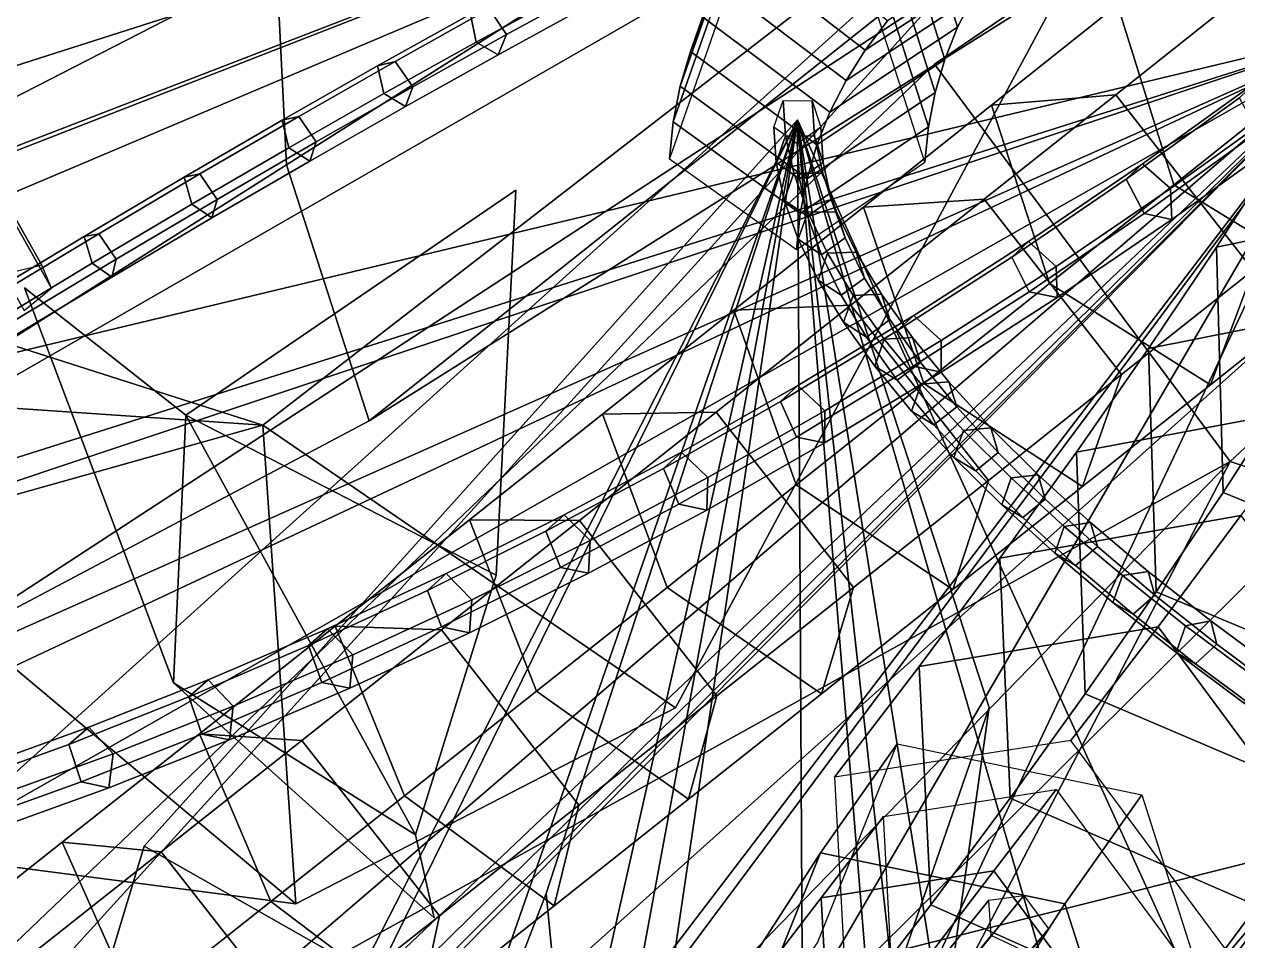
# Model space of a CAD drawing. Header units: metres. Extents: x -366 to 149, y -229 to 234.
# Drawn here: x -118.55 to -107.73, y -65.05 to -56.88 of the extents above; entities that cross this region are included whole.
import ezdxf

# ---------------------------------------------------------------- set-up
doc = ezdxf.new("R2010")
doc.units = ezdxf.units.M

msp = doc.modelspace()

# ---------------------------------------------------------------- linework, layer by layer
at = {"layer": 'coral-li_Intrnd', "color": 3}
for points in [[(-106.6595, -55.1726, 430.4192), (-107.8916, -56.1542, 431.4343), (-106.8277, -58.00121, 430.9396), (-105.5956, -57.01957, 429.9245)], [(-110.086, -56.634, 619.4421), (-110.2271, -56.911, 620.5747), (-110.6369, -55.5939, 620.8455), (-110.4931, -55.3122, 619.6934)], [(-112.032, -55.525, 620.688), (-112.1518, -55.8244, 621.8726), (-112.6087, -57.1259, 621.4973), (-112.4889, -56.8264, 620.3128)], [(-110.2271, -56.911, 620.5747), (-110.3411, -57.1977, 621.7079), (-110.7531, -55.8855, 621.9983), (-110.6369, -55.5939, 620.8455)], [(-112.1518, -55.8244, 621.8726), (-112.2432, -56.1339, 623.0571), (-112.7001, -57.4353, 622.6818), (-112.6087, -57.1259, 621.4973)], [(-107.6827, -55.822, 431.9854), (-108.8001, -56.7114, 432.8568), (-108.3, -58.3155, 431.8607), (-107.1827, -57.4261, 430.9894)], [(-110.3411, -57.1977, 621.7079), (-110.428, -57.494, 622.8412), (-110.8417, -56.1868, 623.1511), (-110.7531, -55.8855, 621.9983)], [(-111.9597, -55.9897, 616.7662), (-112.1643, -56.2581, 617.9466), (-111.05, -57.115, 617.9445), (-110.8513, -56.8536, 616.7958)], [(-112.2432, -56.1339, 623.0571), (-112.3061, -56.4531, 624.2408), (-112.763, -57.7546, 623.8656), (-112.7001, -57.4353, 622.6818)], [(-110.8513, -56.8536, 616.7958), (-111.05, -57.115, 617.9445), (-109.9177, -56.3668, 618.3107), (-109.7226, -56.1097, 617.1815)], [(-112.1643, -56.2581, 617.9466), (-112.3408, -56.5371, 619.129), (-111.2214, -57.3867, 619.0953), (-111.05, -57.115, 617.9445)], [(-110.428, -57.494, 622.8412), (-110.4875, -57.7996, 623.9738), (-110.9025, -56.4976, 624.3031), (-110.8417, -56.1868, 623.1511)], [(-111.05, -57.115, 617.9445), (-111.2214, -57.3867, 619.0953), (-110.086, -56.634, 619.4421), (-109.9177, -56.3668, 618.3107)], [(-112.3061, -56.4531, 624.2408), (-112.3405, -56.7819, 625.4231), (-112.7974, -58.08342, 625.0479), (-112.763, -57.7546, 623.8656)], [(-112.3408, -56.5371, 619.129), (-112.4889, -56.8264, 620.3128), (-111.3652, -57.6684, 620.2474), (-111.2214, -57.3867, 619.0953)], [(-110.4875, -57.7996, 623.9738), (-110.5198, -58.1144, 625.1049), (-110.9356, -56.8177, 625.4537), (-110.9025, -56.4976, 624.3031)], [(-107.6608, -56.5926, 434.439), (-108.817, -57.5122, 435.2918), (-109.9256, -57.6066, 433.6863), (-108.8001, -56.7114, 432.8568)], [(-106.4355, -58.1558, 434.4146), (-107.5917, -59.07541, 435.2675), (-108.817, -57.5122, 435.2918), (-107.6608, -56.5926, 434.439)], [(-111.2214, -57.3867, 619.0953), (-111.3652, -57.6684, 620.2474), (-110.2271, -56.911, 620.5747), (-110.086, -56.634, 619.4421)], [(-108.8001, -56.7114, 432.8568), (-109.9256, -57.6066, 433.6863), (-109.4066, -59.1956, 432.676), (-108.3, -58.3155, 431.8607)], [(-112.4889, -56.8264, 620.3128), (-112.6087, -57.1259, 621.4973), (-111.4814, -57.9599, 621.4001), (-111.3652, -57.6684, 620.2474)], [(-111.3652, -57.6684, 620.2474), (-111.4814, -57.9599, 621.4001), (-110.3411, -57.1977, 621.7079), (-110.2271, -56.911, 620.5747)], [(-112.6087, -57.1259, 621.4973), (-112.7001, -57.4353, 622.6818), (-111.57, -58.2612, 622.5529), (-111.4814, -57.9599, 621.4001)], [(-111.4814, -57.9599, 621.4001), (-111.57, -58.2612, 622.5529), (-110.428, -57.494, 622.8412), (-110.3411, -57.1977, 621.7079)], [(-112.7001, -57.4353, 622.6818), (-112.763, -57.7546, 623.8656), (-111.6308, -58.572, 623.705), (-111.57, -58.2612, 622.5529)], [(-107.1827, -57.4261, 430.9894), (-108.3, -58.3155, 431.8607), (-106.847, -59.203, 432.818), (-105.7297, -58.3136, 431.9466)], [(-111.57, -58.2612, 622.5529), (-111.6308, -58.572, 623.705), (-110.4875, -57.7996, 623.9738), (-110.428, -57.494, 622.8412)], [(-108.817, -57.5122, 435.2918), (-109.9897, -58.4441, 436.1082), (-111.067, -58.5136, 434.4803), (-109.9256, -57.6066, 433.6863)], [(-107.5917, -59.07541, 435.2675), (-108.7644, -60.00731, 436.0838), (-109.9897, -58.4441, 436.1082), (-108.817, -57.5122, 435.2918)], [(-105.1363, -57.5114, 591.0593), (-105.7183, -58.4153, 592.8893), (-107.9184, -58.8721, 591.9633), (-107.3514, -57.9921, 590.1826)], [(-109.9256, -57.6066, 433.6863), (-111.067, -58.5136, 434.4803), (-110.5288, -60.08749, 433.4562), (-109.4066, -59.1956, 432.676)], [(-112.763, -57.7546, 623.8656), (-112.7974, -58.08342, 625.0479), (-111.6639, -58.8922, 624.8555), (-111.6308, -58.572, 623.705)], [(-111.6308, -58.572, 623.705), (-111.6639, -58.8922, 624.8555), (-110.5198, -58.1144, 625.1049), (-110.4875, -57.7996, 623.9738)], [(-107.3514, -57.9921, 590.1826), (-107.9184, -58.8721, 591.9633), (-107.86, -61.05773, 590.902), (-107.3023, -60.1924, 589.1516)], [(-106.847, -59.203, 432.818), (-107.9725, -60.09821, 433.6475), (-107.5917, -59.07541, 435.2675), (-106.4355, -58.1558, 434.4146)], [(-108.3, -58.3155, 431.8607), (-109.4066, -59.1956, 432.676), (-107.9725, -60.09821, 433.6475), (-106.847, -59.203, 432.818)], [(-105.7183, -58.4153, 592.8893), (-106.34, -59.3422, 594.6947), (-108.524, -59.7745, 593.72), (-107.9184, -58.8721, 591.9633)], [(-109.9897, -58.4441, 436.1082), (-111.178, -59.3877, 436.8875), (-112.2237, -59.4321, 435.2383), (-111.067, -58.5136, 434.4803)], [(-111.067, -58.5136, 434.4803), (-112.2237, -59.4321, 435.2383), (-111.6661, -60.9905, 434.201), (-110.5288, -60.08749, 433.4562)], [(-108.7644, -60.00731, 436.0838), (-109.9527, -60.9509, 436.8631), (-111.178, -59.3877, 436.8875), (-109.9897, -58.4441, 436.1082)], [(-107.9184, -58.8721, 591.9633), (-108.524, -59.7745, 593.72), (-108.4557, -61.945, 592.6287), (-107.86, -61.05773, 590.902)], [(-107.9725, -60.09821, 433.6475), (-109.1139, -61.0053, 434.4415), (-108.7644, -60.00731, 436.0838), (-107.5917, -59.07541, 435.2675)], [(-109.4066, -59.1956, 432.676), (-110.5288, -60.08749, 433.4562), (-109.1139, -61.0053, 434.4415), (-107.9725, -60.09821, 433.6475)], [(-111.178, -59.3877, 436.8875), (-112.3813, -60.3425, 437.6294), (-113.3949, -60.3615, 435.9598), (-112.2237, -59.4321, 435.2383)], [(-109.9527, -60.9509, 436.8631), (-111.156, -61.9057, 437.605), (-112.3813, -60.3425, 437.6294), (-111.178, -59.3877, 436.8875)], [(-106.34, -59.3422, 594.6947), (-107.0011, -60.2915, 596.4742), (-109.1678, -60.6987, 595.4515), (-108.524, -59.7745, 593.72)], [(-112.2237, -59.4321, 435.2383), (-113.3949, -60.3615, 435.9598), (-112.8177, -61.9042, 434.91), (-111.6661, -60.9905, 434.201)], [(-108.524, -59.7745, 593.72), (-109.1678, -60.6987, 595.4515), (-109.089, -62.8537, 594.3307), (-108.4557, -61.945, 592.6287)], [(-109.1139, -61.0053, 434.4415), (-110.2706, -61.9237, 435.1995), (-109.9527, -60.9509, 436.8631), (-108.7644, -60.00731, 436.0838)], [(-110.5288, -60.08749, 433.4562), (-111.6661, -60.9905, 434.201), (-110.2706, -61.9237, 435.1995), (-109.1139, -61.0053, 434.4415)], [(-107.3023, -60.1924, 589.1516), (-107.86, -61.05773, 590.902), (-105.6233, -61.972, 591.1622), (-105.0564, -61.09208, 589.3815)], [(-112.3813, -60.3425, 437.6294), (-113.5988, -61.3079, 438.3333), (-114.5801, -61.3011, 436.6444), (-113.3949, -60.3615, 435.9598)], [(-113.3949, -60.3615, 435.9598), (-114.5801, -61.3011, 436.6444), (-113.9829, -62.828, 435.5828), (-112.8177, -61.9042, 434.91)], [(-111.156, -61.9057, 437.605), (-112.3736, -62.871, 438.309), (-113.5988, -61.3079, 438.3333), (-112.3813, -60.3425, 437.6294)], [(-107.0011, -60.2915, 596.4742), (-107.701, -61.2627, 598.2269), (-109.8495, -61.6441, 597.1569), (-109.1678, -60.6987, 595.4515)], [(-109.1678, -60.6987, 595.4515), (-109.8495, -61.6441, 597.1569), (-109.7595, -63.7833, 596.007), (-109.089, -62.8537, 594.3307)], [(-111.6661, -60.9905, 434.201), (-112.8177, -61.9042, 434.91), (-111.4419, -62.8531, 435.921), (-110.2706, -61.9237, 435.1995)], [(-110.2706, -61.9237, 435.1995), (-111.4419, -62.8531, 435.921), (-111.156, -61.9057, 437.605), (-109.9527, -60.9509, 436.8631)], [(-107.86, -61.05773, 590.902), (-108.4557, -61.945, 592.6287), (-106.2289, -62.8744, 592.9188), (-105.6233, -61.972, 591.1622)], [(-113.5988, -61.3079, 438.3333), (-114.8299, -62.2832, 438.999), (-115.7783, -62.2505, 437.2917), (-114.5801, -61.3011, 436.6444)], [(-114.5801, -61.3011, 436.6444), (-115.7783, -62.2505, 437.2917), (-115.161, -63.7614, 436.2188), (-113.9829, -62.828, 435.5828)], [(-112.3736, -62.871, 438.309), (-113.6046, -63.8464, 438.9746), (-114.8299, -62.2832, 438.999), (-113.5988, -61.3079, 438.3333)], [(-107.701, -61.2627, 598.2269), (-108.4394, -62.2551, 599.9516), (-110.5686, -62.6102, 598.835), (-109.8495, -61.6441, 597.1569)], [(-106.2612, -63.2075, 597.7242), (-106.9996, -64.1999, 599.449), (-108.4394, -62.2551, 599.9516), (-107.701, -61.2627, 598.2269)], [(-109.8495, -61.6441, 597.1569), (-110.5686, -62.6102, 598.835), (-110.4667, -64.7333, 597.6566), (-109.7595, -63.7833, 596.007)], [(-112.8177, -61.9042, 434.91), (-113.9829, -62.828, 435.5828), (-112.627, -63.7927, 436.6056), (-111.4419, -62.8531, 435.921)], [(-111.4419, -62.8531, 435.921), (-112.627, -63.7927, 436.6056), (-112.3736, -62.871, 438.309), (-111.156, -61.9057, 437.605)], [(-108.4557, -61.945, 592.6287), (-109.089, -62.8537, 594.3307), (-106.8728, -63.7986, 594.6503), (-106.2289, -62.8744, 592.9188)], [(-114.8299, -62.2832, 438.999), (-116.0738, -63.268, 439.6258), (-116.989, -63.209, 437.9012), (-115.7783, -62.2505, 437.2917)], [(-115.7783, -62.2505, 437.2917), (-116.989, -63.209, 437.9012), (-116.3513, -64.7038, 436.8177), (-115.161, -63.7614, 436.2188)], [(-113.6046, -63.8464, 438.9746), (-114.8485, -64.8311, 439.6014), (-116.0738, -63.268, 439.6258), (-114.8299, -62.2832, 438.999)], [(-108.4394, -62.2551, 599.9516), (-109.2159, -63.2683, 601.6473), (-111.3248, -63.5965, 600.4849), (-110.5686, -62.6102, 598.835)], [(-106.9996, -64.1999, 599.449), (-107.776, -65.213, 601.1447), (-109.2159, -63.2683, 601.6473), (-108.4394, -62.2551, 599.9516)], [(-110.5686, -62.6102, 598.835), (-111.3248, -63.5965, 600.4849), (-111.2104, -65.703, 599.2784), (-110.4667, -64.7333, 597.6566)], [(-113.9829, -62.828, 435.5828), (-115.161, -63.7614, 436.2188), (-113.8253, -64.7421, 437.2529), (-112.627, -63.7927, 436.6056)], [(-112.627, -63.7927, 436.6056), (-113.8253, -64.7421, 437.2529), (-113.6046, -63.8464, 438.9746), (-112.3736, -62.871, 438.309)], [(-109.089, -62.8537, 594.3307), (-109.7595, -63.7833, 596.007), (-107.5545, -64.744, 596.3557), (-106.8728, -63.7986, 594.6503)], [(-116.0738, -63.268, 439.6258), (-117.3296, -64.2616, 440.2136), (-118.2114, -64.1761, 438.4727), (-116.989, -63.209, 437.9012)], [(-116.989, -63.209, 437.9012), (-118.2114, -64.1761, 438.4727), (-117.5531, -65.6546, 437.3792), (-116.3513, -64.7038, 436.8177)], [(-114.8485, -64.8311, 439.6014), (-116.1044, -65.8247, 440.1892), (-117.3296, -64.2616, 440.2136), (-116.0738, -63.268, 439.6258)], [(-110.7651, -63.298, 600.9688), (-111.45, -64.2698, 602.564), (-112.162, -66.0445, 601.1771), (-111.4771, -65.07267, 599.5819)], [(-108.5846, -63.7537, 601.6274), (-109.2696, -64.7255, 603.2226), (-111.45, -64.2698, 602.564), (-110.7651, -63.298, 600.9688)], [(-107.5545, -64.744, 596.3557), (-108.2736, -65.7101, 598.0338), (-106.9996, -64.1999, 599.449), (-106.2612, -63.2075, 597.7242)], [(-109.3478, -63.7062, 601.3251), (-109.9042, -64.432, 602.5395), (-111.4443, -64.6717, 601.6906), (-110.8879, -63.9459, 600.4763)], [(-108.2963, -65.1265, 600.9581), (-108.8527, -65.8522, 602.1725), (-109.9042, -64.432, 602.5395), (-109.3478, -63.7062, 601.3251)], [(-115.161, -63.7614, 436.2188), (-116.3513, -64.7038, 436.8177), (-115.036, -65.7006, 437.8624), (-113.8253, -64.7421, 437.2529)], [(-113.8253, -64.7421, 437.2529), (-115.036, -65.7006, 437.8624), (-114.8485, -64.8311, 439.6014), (-113.6046, -63.8464, 438.9746)], [(-109.7595, -63.7833, 596.007), (-110.4667, -64.7333, 597.6566), (-108.2736, -65.7101, 598.0338), (-107.5545, -64.744, 596.3557)], [(-107.9421, -65.772, 600.6737), (-108.6271, -66.7438, 602.2689), (-109.2696, -64.7255, 603.2226), (-108.5846, -63.7537, 601.6274)], [(-110.8879, -63.9459, 600.4763), (-111.4443, -64.6717, 601.6906), (-111.3608, -66.2101, 600.8094), (-110.8044, -65.4843, 599.5951)], [(-117.3296, -64.2616, 440.2136), (-118.5968, -65.2634, 440.7618), (-119.4448, -65.1511, 439.0058), (-118.2114, -64.1761, 438.4727)], [(-118.2114, -64.1761, 438.4727), (-119.4448, -65.1511, 439.0058), (-118.7657, -66.6132, 437.9029), (-117.5531, -65.6546, 437.3792)], [(-116.1044, -65.8247, 440.1892), (-117.3715, -66.8265, 440.7375), (-118.5968, -65.2634, 440.7618), (-117.3296, -64.2616, 440.2136)], [(-111.45, -64.2698, 602.564), (-112.1044, -65.2823, 604.1956), (-112.8164, -67.05701, 602.8087), (-112.162, -66.0445, 601.1771)], [(-109.2696, -64.7255, 603.2226), (-109.9058, -65.7112, 604.8105), (-112.1044, -65.2823, 604.1956), (-111.45, -64.2698, 602.564)], [(-108.2736, -65.7101, 598.0338), (-109.0297, -66.6964, 599.6838), (-107.776, -65.213, 601.1447), (-106.9996, -64.1999, 599.449)], [(-109.9042, -64.432, 602.5395), (-110.4606, -65.1578, 603.7538), (-112.0007, -65.3974, 602.905), (-111.4443, -64.6717, 601.6906)], [(-108.8527, -65.8522, 602.1725), (-109.4091, -66.578, 603.3868), (-110.4606, -65.1578, 603.7538), (-109.9042, -64.432, 602.5395)], [(-116.3513, -64.7038, 436.8177), (-117.5531, -65.6546, 437.3792), (-116.2583, -66.6677, 438.4339), (-115.036, -65.7006, 437.8624)], [(-111.4443, -64.6717, 601.6906), (-112.0007, -65.3974, 602.905), (-111.9172, -66.9358, 602.0238), (-111.3608, -66.2101, 600.8094)], [(-110.4667, -64.7333, 597.6566), (-111.2104, -65.703, 599.2784), (-109.0297, -66.6964, 599.6838), (-108.2736, -65.7101, 598.0338)], [(-108.6271, -66.7438, 602.2689), (-109.2522, -67.713, 603.83), (-109.9058, -65.7112, 604.8105), (-109.2696, -64.7255, 603.2226)], [(-115.036, -65.7006, 437.8624), (-116.2583, -66.6677, 438.4339), (-116.1044, -65.8247, 440.1892), (-114.8485, -64.8311, 439.6014)]]:
    msp.add_3dface(points, dxfattribs=at)
at = {"layer": 'coral-li_Leaf', "color": 3}
for points in [[(-114.3434, -61.7941, 563.9127), (-114.1661, -58.3633, 563.565), (-117.1103, -60.3693, 562.3737)], [(-114.3434, -61.7941, 563.9127), (-117.1103, -60.3693, 562.3737), (-114.1661, -58.3633, 563.565)], [(-117.22, -62.7556, 560.551), (-117.1103, -60.3693, 562.3737), (-118.5487, -59.2336, 558.4167)], [(-117.22, -62.7556, 560.551), (-118.5487, -59.2336, 558.4167), (-117.1103, -60.3693, 562.3737)], [(-117.22, -62.7556, 560.551), (-115.062, -64.1089, 562.5123), (-117.1103, -60.3693, 562.3737)], [(-117.22, -62.7556, 560.551), (-117.1103, -60.3693, 562.3737), (-115.062, -64.1089, 562.5123)], [(-117.1103, -60.3693, 562.3737), (-115.062, -64.1089, 562.5123), (-114.3434, -61.7941, 563.9127)], [(-117.1103, -60.3693, 562.3737), (-114.3434, -61.7941, 563.9127), (-115.062, -64.1089, 562.5123)], [(-114.8941, -64.8508, 558.52), (-115.062, -64.1089, 562.5123), (-117.22, -62.7556, 560.551)], [(-114.8941, -64.8508, 558.52), (-117.22, -62.7556, 560.551), (-115.062, -64.1089, 562.5123)]]:
    msp.add_3dface(points, dxfattribs=at)
at = {"layer": 'coral-li_Mrstm', "color": 3}
for points in [[(-106.3637, -38.1753, 522.3395), (-135.8958, -59.1581, 541.7469), (-134.5318, -58.2025, 546.0388)], [(-106.3637, -38.1753, 522.3395), (-134.5318, -58.2025, 546.0388), (-135.8958, -59.1581, 541.7469)], [(-134.5318, -58.2025, 546.0388), (-130.9982, -57.8335, 548.8116), (-106.3637, -38.1753, 522.3395)], [(-134.5318, -58.2025, 546.0388), (-106.3637, -38.1753, 522.3395), (-130.9982, -57.8335, 548.8116)], [(-106.3637, -38.1753, 522.3395), (-123.7424, -57.791, 553.9982), (-125.8329, -54.1286, 555.8452)], [(-106.3637, -38.1753, 522.3395), (-125.8329, -54.1286, 555.8452), (-123.7424, -57.791, 553.9982)], [(-86.774, -41.1978, 416.1707), (-122.3702, -54.4127, 431.8981), (-121.2008, -58.8493, 432.2769)], [(-86.774, -41.1978, 416.1707), (-121.2008, -58.8493, 432.2769), (-122.3702, -54.4127, 431.8981)], [(-121.2008, -58.8493, 432.2769), (-119.1569, -62.33, 430.2724), (-86.774, -41.1978, 416.1707)], [(-121.2008, -58.8493, 432.2769), (-86.774, -41.1978, 416.1707), (-119.1569, -62.33, 430.2724)], [(-86.774, -41.1978, 416.1707), (-116.4929, -67.7962, 426.0897), (-114.827, -68.9827, 430.2142)], [(-86.774, -41.1978, 416.1707), (-114.827, -68.9827, 430.2142), (-116.4929, -67.7962, 426.0897)], [(-114.827, -68.9827, 430.2142), (-111.1251, -70.05676, 432.5495), (-86.774, -41.1978, 416.1707)], [(-114.827, -68.9827, 430.2142), (-86.774, -41.1978, 416.1707), (-111.1251, -70.05676, 432.5495)], [(-107.7963, -60.7831, 446.6776), (-110.4329, -57.2386, 445.7853), (-86.774, -41.1978, 416.1707)], [(-107.7963, -60.7831, 446.6776), (-86.774, -41.1978, 416.1707), (-110.4329, -57.2386, 445.7853)], [(-86.774, -41.1978, 416.1707), (-103.4673, -62.2264, 447.2867), (-107.7963, -60.7831, 446.6776)], [(-86.774, -41.1978, 416.1707), (-107.7963, -60.7831, 446.6776), (-103.4673, -62.2264, 447.2867)], [(-116.4359, -53.6521, 424.7175), (-116.2111, -58.1389, 422.2646), (-98.3393, -46.8092, 413.7395)], [(-116.4359, -53.6521, 424.7175), (-98.3393, -46.8092, 413.7395), (-116.2111, -58.1389, 422.2646)], [(-98.3393, -46.8092, 413.7395), (-116.2111, -58.1389, 422.2646), (-115.4741, -60.4185, 417.7415)], [(-98.3393, -46.8092, 413.7395), (-115.4741, -60.4185, 417.7415), (-116.2111, -58.1389, 422.2646)], [(-98.3393, -46.8092, 413.7395), (-115.4741, -60.4185, 417.7415), (-97.3434, -49.00909, 409.9342)], [(-98.3393, -46.8092, 413.7395), (-97.3434, -49.00909, 409.9342), (-115.4741, -60.4185, 417.7415)], [(-115.1452, -47.1552, 432.542), (-137.5112, -60.6544, 454.5244), (-112.9472, -50.577, 435.6499)], [(-115.1452, -47.1552, 432.542), (-112.9472, -50.577, 435.6499), (-137.5112, -60.6544, 454.5244)], [(-112.9472, -50.577, 435.6499), (-137.5112, -60.6544, 454.5244), (-109.7345, -54.5528, 435.9147)], [(-112.9472, -50.577, 435.6499), (-109.7345, -54.5528, 435.9147), (-137.5112, -60.6544, 454.5244)], [(-114.4417, -50.8179, 444.9982), (-129.017, -59.7985, 460.086), (-116.9625, -53.6803, 442.4201)], [(-114.4417, -50.8179, 444.9982), (-116.9625, -53.6803, 442.4201), (-129.017, -59.7985, 460.086)], [(-116.4359, -53.6521, 424.7175), (-141.9564, -74.4463, 433.7726), (-116.2111, -58.1389, 422.2646)], [(-116.4359, -53.6521, 424.7175), (-116.2111, -58.1389, 422.2646), (-141.9564, -74.4463, 433.7726)], [(-116.9625, -53.6803, 442.4201), (-131.8294, -62.8527, 457.0926), (-134.2667, -63.2499, 452.6092)], [(-116.9625, -53.6803, 442.4201), (-134.2667, -63.2499, 452.6092), (-131.8294, -62.8527, 457.0926)], [(-116.9625, -53.6803, 442.4201), (-134.2667, -63.2499, 452.6092), (-118.8349, -54.3539, 438.3764)], [(-116.9625, -53.6803, 442.4201), (-118.8349, -54.3539, 438.3764), (-134.2667, -63.2499, 452.6092)], [(-129.017, -59.7985, 460.086), (-131.8294, -62.8527, 457.0926), (-116.9625, -53.6803, 442.4201)], [(-129.017, -59.7985, 460.086), (-116.9625, -53.6803, 442.4201), (-131.8294, -62.8527, 457.0926)], [(-130.2449, -62.5395, 641.147), (-133.4287, -61.9781, 638.0069), (-107.8153, -53.7988, 606.8439)], [(-130.2449, -62.5395, 641.147), (-107.8153, -53.7988, 606.8439), (-133.4287, -61.9781, 638.0069)], [(-107.8153, -53.7988, 606.8439), (-126.2864, -60.9287, 642.8586), (-130.2449, -62.5395, 641.147)], [(-107.8153, -53.7988, 606.8439), (-130.2449, -62.5395, 641.147), (-126.2864, -60.9287, 642.8586)], [(-122.3645, -66.9233, 643.8879), (-123.0179, -70.5157, 641.246), (-107.8153, -53.7988, 606.8439)], [(-122.3645, -66.9233, 643.8879), (-107.8153, -53.7988, 606.8439), (-123.0179, -70.5157, 641.246)], [(-107.8153, -53.7988, 606.8439), (-122.6778, -62.3407, 644.1965), (-122.3645, -66.9233, 643.8879)], [(-107.8153, -53.7988, 606.8439), (-122.3645, -66.9233, 643.8879), (-122.6778, -62.3407, 644.1965)], [(-107.8153, -53.7988, 606.8439), (-120.4832, -59.1627, 645.5715), (-116.4232, -60.458, 647.313)], [(-107.8153, -53.7988, 606.8439), (-116.4232, -60.458, 647.313), (-120.4832, -59.1627, 645.5715)], [(-116.4232, -60.458, 647.313), (-112.7427, -62.9765, 646.6631), (-107.8153, -53.7988, 606.8439)], [(-116.4232, -60.458, 647.313), (-107.8153, -53.7988, 606.8439), (-112.7427, -62.9765, 646.6631)], [(-142.3534, -72.8415, 447.1056), (-143.5347, -68.6426, 445.9718), (-106.4884, -56.9041, 432.4124)], [(-142.3534, -72.8415, 447.1056), (-106.4884, -56.9041, 432.4124), (-143.5347, -68.6426, 445.9718)], [(-106.4884, -56.9041, 432.4124), (-139.1391, -75.4645, 449.1012), (-142.3534, -72.8415, 447.1056)], [(-106.4884, -56.9041, 432.4124), (-142.3534, -72.8415, 447.1056), (-139.1391, -75.4645, 449.1012)], [(-106.4884, -56.9041, 432.4124), (-136.1277, -70.8136, 457.254), (-136.6254, -66.9691, 459.7372)], [(-106.4884, -56.9041, 432.4124), (-136.6254, -66.9691, 459.7372), (-136.1277, -70.8136, 457.254)], [(-136.6254, -66.9691, 459.7372), (-134.4813, -63.6044, 461.8332), (-106.4884, -56.9041, 432.4124)], [(-136.6254, -66.9691, 459.7372), (-106.4884, -56.9041, 432.4124), (-134.4813, -63.6044, 461.8332)], [(-134.8475, -85.5151, 443.9604), (-135.8946, -84.7811, 439.6389), (-106.4884, -56.9041, 432.4124)], [(-134.8475, -85.5151, 443.9604), (-106.4884, -56.9041, 432.4124), (-135.8946, -84.7811, 439.6389)], [(-106.4884, -56.9041, 432.4124), (-133.6368, -83.5617, 447.9496), (-134.8475, -85.5151, 443.9604)], [(-106.4884, -56.9041, 432.4124), (-134.8475, -85.5151, 443.9604), (-133.6368, -83.5617, 447.9496)], [(-106.4884, -56.9041, 432.4124), (-128.7363, -75.9931, 461.2171), (-125.526, -75.9586, 464.5166)], [(-106.4884, -56.9041, 432.4124), (-125.526, -75.9586, 464.5166), (-128.7363, -75.9931, 461.2171)], [(-106.4884, -56.9041, 432.4124), (-127.1736, -83.9908, 455.3798), (-124.4106, -87.5937, 454.6189)], [(-106.4884, -56.9041, 432.4124), (-124.4106, -87.5937, 454.6189), (-127.1736, -83.9908, 455.3798)], [(-125.526, -75.9586, 464.5166), (-121.1614, -76.5822, 465.451), (-106.4884, -56.9041, 432.4124)], [(-125.526, -75.9586, 464.5166), (-106.4884, -56.9041, 432.4124), (-121.1614, -76.5822, 465.451)], [(-124.4106, -87.5937, 454.6189), (-122.0481, -89.8677, 451.5271), (-106.4884, -56.9041, 432.4124)], [(-124.4106, -87.5937, 454.6189), (-106.4884, -56.9041, 432.4124), (-122.0481, -89.8677, 451.5271)], [(-107.7963, -60.7831, 446.6776), (-122.895, -69.1466, 460.71), (-110.4329, -57.2386, 445.7853)], [(-107.7963, -60.7831, 446.6776), (-110.4329, -57.2386, 445.7853), (-122.895, -69.1466, 460.71)], [(-115.5568, -68.9203, 665.3755), (-118.4935, -71.6428, 663.3079), (-111.6562, -57.7363, 625.1773)], [(-115.5568, -68.9203, 665.3755), (-111.6562, -57.7363, 625.1773), (-118.4935, -71.6428, 663.3079)], [(-113.6132, -66.4078, 666.1305), (-117.4815, -64.2124, 665.4042), (-111.6562, -57.7363, 625.1773)], [(-113.6132, -66.4078, 666.1305), (-111.6562, -57.7363, 625.1773), (-117.4815, -64.2124, 665.4042)], [(-111.6562, -57.7363, 625.1773), (-117.1217, -68.3968, 664.4908), (-113.6761, -71.4408, 664.7285)], [(-111.6562, -57.7363, 625.1773), (-113.6761, -71.4408, 664.7285), (-117.1217, -68.3968, 664.4908)], [(-111.6562, -57.7363, 625.1773), (-113.8965, -64.634, 665.6307), (-115.5568, -68.9203, 665.3755)], [(-111.6562, -57.7363, 625.1773), (-115.5568, -68.9203, 665.3755), (-113.8965, -64.634, 665.6307)], [(-111.6562, -57.7363, 625.1773), (-114.4025, -72.5565, 663.412), (-110.6167, -70.5288, 665.0704)], [(-111.6562, -57.7363, 625.1773), (-110.6167, -70.5288, 665.0704), (-114.4025, -72.5565, 663.412)], [(-113.6761, -71.4408, 664.7285), (-111.5592, -74.8177, 662.6245), (-111.6562, -57.7363, 625.1773)], [(-113.6761, -71.4408, 664.7285), (-111.6562, -57.7363, 625.1773), (-111.5592, -74.8177, 662.6245)], [(-111.6562, -57.7363, 625.1773), (-109.0969, -66.5201, 665.2443), (-113.6132, -66.4078, 666.1305)], [(-111.6562, -57.7363, 625.1773), (-113.6132, -66.4078, 666.1305), (-109.0969, -66.5201, 665.2443)], [(-110.6167, -70.5288, 665.0704), (-106.307, -69.4907, 664.2579), (-111.6562, -57.7363, 625.1773)], [(-110.6167, -70.5288, 665.0704), (-111.6562, -57.7363, 625.1773), (-106.307, -69.4907, 664.2579)], [(-111.6562, -57.7363, 625.1773), (-109.4714, -71.4032, 663.8751), (-110.578, -67.436, 665.9319)], [(-111.6562, -57.7363, 625.1773), (-110.578, -67.436, 665.9319), (-109.4714, -71.4032, 663.8751)], [(-110.578, -67.436, 665.9319), (-109.9462, -62.9739, 665.966), (-111.6562, -57.7363, 625.1773)], [(-110.578, -67.436, 665.9319), (-111.6562, -57.7363, 625.1773), (-109.9462, -62.9739, 665.966)], [(-116.2111, -58.1389, 422.2646), (-141.9564, -74.4463, 433.7726), (-115.4741, -60.4185, 417.7415)], [(-116.2111, -58.1389, 422.2646), (-115.4741, -60.4185, 417.7415), (-141.9564, -74.4463, 433.7726)], [(-120.4832, -59.1627, 645.5715), (-124.5464, -59.9051, 668.0142), (-116.4232, -60.458, 647.313)], [(-120.4832, -59.1627, 645.5715), (-116.4232, -60.458, 647.313), (-124.5464, -59.9051, 668.0142)], [(-110.5738, -77.8591, 535.2119), (-112.9694, -74.5242, 533.3542), (-82.6784, -59.6091, 509.8155)], [(-110.5738, -77.8591, 535.2119), (-82.6784, -59.6091, 509.8155), (-112.9694, -74.5242, 533.3542)], [(-82.6784, -59.6091, 509.8155), (-106.5293, -79.03989, 537.0672), (-110.5738, -77.8591, 535.2119)], [(-82.6784, -59.6091, 509.8155), (-110.5738, -77.8591, 535.2119), (-106.5293, -79.03989, 537.0672)], [(-124.5464, -59.9051, 668.0142), (-120.0186, -61.4681, 669.8184), (-116.4232, -60.458, 647.313)], [(-124.5464, -59.9051, 668.0142), (-116.4232, -60.458, 647.313), (-120.0186, -61.4681, 669.8184)], [(-116.4232, -60.458, 647.313), (-120.0186, -61.4681, 669.8184), (-116.1274, -64.7239, 669.1429)], [(-116.4232, -60.458, 647.313), (-116.1274, -64.7239, 669.1429), (-120.0186, -61.4681, 669.8184)], [(-116.4232, -60.458, 647.313), (-116.1274, -64.7239, 669.1429), (-112.7427, -62.9765, 646.6631)], [(-116.4232, -60.458, 647.313), (-112.7427, -62.9765, 646.6631), (-116.1274, -64.7239, 669.1429)], [(-107.7963, -60.7831, 446.6776), (-120.0227, -73.345, 461.2773), (-122.895, -69.1466, 460.71)], [(-107.7963, -60.7831, 446.6776), (-122.895, -69.1466, 460.71), (-120.0227, -73.345, 461.2773)], [(-115.2701, -75.1202, 461.9556), (-120.0227, -73.345, 461.2773), (-107.7963, -60.7831, 446.6776)], [(-115.2701, -75.1202, 461.9556), (-107.7963, -60.7831, 446.6776), (-120.0227, -73.345, 461.2773)], [(-103.4673, -62.2264, 447.2867), (-115.2701, -75.1202, 461.9556), (-107.7963, -60.7831, 446.6776)], [(-103.4673, -62.2264, 447.2867), (-107.7963, -60.7831, 446.6776), (-115.2701, -75.1202, 461.9556)], [(-120.0186, -61.4681, 669.8184), (-124.9075, -63.5814, 701.9559), (-116.1274, -64.7239, 669.1429)], [(-120.0186, -61.4681, 669.8184), (-116.1274, -64.7239, 669.1429), (-124.9075, -63.5814, 701.9559)], [(-110.578, -67.436, 665.9319), (-111.6712, -67.9787, 688.1432), (-109.9462, -62.9739, 665.966)], [(-110.578, -67.436, 665.9319), (-109.9462, -62.9739, 665.966), (-111.6712, -67.9787, 688.1432)], [(-104.8325, -67.4887, 544.504), (-117.2866, -66.7885, 562.9223), (-103.3704, -63.2837, 545.205)], [(-104.8325, -67.4887, 544.504), (-103.3704, -63.2837, 545.205), (-117.2866, -66.7885, 562.9223)], [(-113.6132, -66.4078, 666.1305), (-119.5214, -70.9576, 687.0881), (-117.4815, -64.2124, 665.4042)], [(-113.6132, -66.4078, 666.1305), (-117.4815, -64.2124, 665.4042), (-119.5214, -70.9576, 687.0881)], [(-113.8965, -64.634, 665.6307), (-113.2087, -71.686, 687.3224), (-115.5568, -68.9203, 665.3755)], [(-113.8965, -64.634, 665.6307), (-115.5568, -68.9203, 665.3755), (-113.2087, -71.686, 687.3224)]]:
    msp.add_3dface(points, dxfattribs=at)
at = {"layer": 'coral-li_Petiole', "color": 3}
for points in [[(-113.7691, -56.3554, 615.0271), (-114.5714, -56.7933, 615.7523), (-114.5218, -57.0438, 615.6561), (-113.7247, -56.6087, 614.9359)], [(-113.4387, -56.5331, 615.2647), (-114.2497, -56.9757, 615.9982), (-114.4049, -56.7482, 615.9638), (-113.5939, -56.3057, 615.2303)], [(-113.5217, -56.7179, 615.0818), (-114.324, -57.1559, 615.8071), (-114.2497, -56.9757, 615.9982), (-113.4387, -56.5331, 615.2647)], [(-113.7247, -56.6087, 614.9359), (-114.5218, -57.0438, 615.6561), (-114.324, -57.1559, 615.8071), (-113.5217, -56.7179, 615.0818)], [(-114.4049, -56.7482, 615.9638), (-115.2417, -57.2153, 616.6516), (-115.3993, -57.2554, 616.4324), (-114.5714, -56.7933, 615.7523)], [(-114.5714, -56.7933, 615.7523), (-115.3993, -57.2554, 616.4324), (-115.3442, -57.5029, 616.3314), (-114.5218, -57.0438, 615.6561)], [(-114.2497, -56.9757, 615.9982), (-115.0865, -57.4428, 616.6859), (-115.2417, -57.2153, 616.6516), (-114.4049, -56.7482, 615.9638)], [(-114.324, -57.1559, 615.8071), (-115.1519, -57.618, 616.4872), (-115.0865, -57.4428, 616.6859), (-114.2497, -56.9757, 615.9982)], [(-114.5218, -57.0438, 615.6561), (-115.3442, -57.5029, 616.3314), (-115.1519, -57.618, 616.4872), (-114.324, -57.1559, 615.8071)], [(-115.2417, -57.2153, 616.6516), (-116.1023, -57.7058, 617.2921), (-116.2508, -57.7407, 617.0657), (-115.3993, -57.2554, 616.4324)], [(-115.0865, -57.4428, 616.6859), (-115.9471, -57.9333, 617.3264), (-116.1023, -57.7058, 617.2921), (-115.2417, -57.2153, 616.6516)], [(-115.3993, -57.2554, 616.4324), (-116.2508, -57.7407, 617.0657), (-116.19, -57.985, 616.9603), (-115.3442, -57.5029, 616.3314)], [(-115.1519, -57.618, 616.4872), (-116.0034, -58.1033, 617.1205), (-115.9471, -57.9333, 617.3264), (-115.0865, -57.4428, 616.6859)], [(-107.5722, -57.4069, 433.3799), (-108.5787, -58.1299, 434.2255), (-108.724, -58.2664, 433.9359), (-107.714, -57.5408, 433.0874)], [(-107.3176, -57.6238, 433.4883), (-108.3276, -58.3493, 434.3368), (-108.5787, -58.1299, 434.2255), (-107.5722, -57.4069, 433.3799)], [(-115.3442, -57.5029, 616.3314), (-116.19, -57.985, 616.9603), (-116.0034, -58.1033, 617.1205), (-115.1519, -57.618, 616.4872)], [(-111.7825, -57.5626, 625.2311), (-111.7617, -57.8776, 626.2982), (-111.846, -58.1178, 626.2289), (-111.8669, -57.8028, 625.1618)], [(-111.5231, -57.5658, 625.225), (-111.5023, -57.8808, 626.2922), (-111.7617, -57.8776, 626.2982), (-111.7825, -57.5626, 625.2311)], [(-111.4464, -57.8031, 625.1535), (-111.4255, -58.1181, 626.2206), (-111.5023, -57.8808, 626.2922), (-111.5231, -57.5658, 625.225)], [(-107.714, -57.5408, 433.0874), (-108.724, -58.2664, 433.9359), (-108.564, -58.5714, 433.8654), (-107.5485, -57.8418, 433.0125)], [(-107.2999, -57.8938, 433.264), (-108.3153, -58.6234, 434.117), (-108.3276, -58.3493, 434.3368), (-107.3176, -57.6238, 433.4883)], [(-116.1023, -57.7058, 617.2921), (-116.9847, -58.2185, 617.8837), (-117.1237, -58.248, 617.6507), (-116.2508, -57.7407, 617.0657)], [(-116.2508, -57.7407, 617.0657), (-117.1237, -58.248, 617.6507), (-117.0571, -58.4889, 617.5412), (-116.19, -57.985, 616.9603)], [(-115.9471, -57.9333, 617.3264), (-116.8295, -58.446, 617.918), (-116.9847, -58.2185, 617.8837), (-116.1023, -57.7058, 617.2921)], [(-111.8669, -57.8028, 625.1618), (-111.846, -58.1178, 626.2289), (-111.6367, -58.2637, 626.1818), (-111.6576, -57.9488, 625.1146)], [(-111.7617, -57.8776, 626.2982), (-111.6888, -58.2112, 627.3665), (-111.7731, -58.4514, 627.2972), (-111.846, -58.1178, 626.2289)], [(-111.5023, -57.8808, 626.2922), (-111.4299, -58.2109, 627.3489), (-111.6888, -58.2112, 627.3665), (-111.7617, -57.8776, 626.2982)], [(-111.6576, -57.9488, 625.1146), (-111.6367, -58.2637, 626.1818), (-111.4255, -58.1181, 626.2206), (-111.4464, -57.8031, 625.1535)], [(-111.4255, -58.1181, 626.2206), (-111.3534, -58.4461, 627.2702), (-111.4299, -58.2109, 627.3489), (-111.5023, -57.8808, 626.2922)], [(-107.5485, -57.8418, 433.0125), (-108.564, -58.5714, 433.8654), (-108.3153, -58.6234, 434.117), (-107.2999, -57.8938, 433.264)], [(-116.19, -57.985, 616.9603), (-117.0571, -58.4889, 617.5412), (-116.8763, -58.6106, 617.7055), (-116.0034, -58.1033, 617.1205)], [(-116.0034, -58.1033, 617.1205), (-116.8763, -58.6106, 617.7055), (-116.8295, -58.446, 617.918), (-115.9471, -57.9333, 617.3264)], [(-118.8887, -58.1617, 557.5773), (-118.3933, -59.03242, 558.5209), (-118.6935, -59.1049, 558.6115), (-119.194, -58.2247, 557.6575)], [(-118.7987, -58.3713, 557.3502), (-118.3064, -59.2361, 558.2873), (-118.3933, -59.03242, 558.5209), (-118.8887, -58.1617, 557.5773)], [(-116.9847, -58.2185, 617.8837), (-117.8867, -58.7522, 618.4251), (-118.016, -58.776, 618.186), (-117.1237, -58.248, 617.6507)], [(-116.8295, -58.446, 617.918), (-117.7314, -58.9797, 618.4595), (-117.8867, -58.7522, 618.4251), (-116.9847, -58.2185, 617.8837)], [(-111.846, -58.1178, 626.2289), (-111.7731, -58.4514, 627.2972), (-111.5643, -58.5938, 627.2385), (-111.6367, -58.2637, 626.1818)], [(-111.6888, -58.2112, 627.3665), (-111.5639, -58.5602, 628.425), (-111.6482, -58.8005, 628.3557), (-111.7731, -58.4514, 627.2972)], [(-111.4299, -58.2109, 627.3489), (-111.3061, -58.5563, 628.3959), (-111.5639, -58.5602, 628.425), (-111.6888, -58.2112, 627.3665)], [(-111.6367, -58.2637, 626.1818), (-111.5643, -58.5938, 627.2385), (-111.3534, -58.4461, 627.2702), (-111.4255, -58.1181, 626.2206)], [(-111.3534, -58.4461, 627.2702), (-111.2303, -58.7891, 628.3101), (-111.3061, -58.5563, 628.3959), (-111.4299, -58.2109, 627.3489)], [(-108.5787, -58.1299, 434.2255), (-109.5945, -58.821, 435.0867), (-109.7431, -58.9598, 434.8), (-108.724, -58.2664, 433.9359)], [(-108.3276, -58.3493, 434.3368), (-109.3468, -59.04279, 435.2009), (-109.5945, -58.821, 435.0867), (-108.5787, -58.1299, 434.2255)], [(-117.1237, -58.248, 617.6507), (-118.016, -58.776, 618.186), (-117.9435, -59.01353, 618.0727), (-117.0571, -58.4889, 617.5412)], [(-108.724, -58.2664, 433.9359), (-109.7431, -58.9598, 434.8), (-109.5887, -59.2687, 434.7343), (-108.564, -58.5714, 433.8654)], [(-119.0475, -58.5657, 557.2879), (-118.5521, -59.4364, 558.2314), (-118.3064, -59.2361, 558.2873), (-118.7987, -58.3713, 557.3502)], [(-108.3153, -58.6234, 434.117), (-109.34, -59.3207, 434.9858), (-109.3468, -59.04279, 435.2009), (-108.3276, -58.3493, 434.3368)], [(-117.0571, -58.4889, 617.5412), (-117.9435, -59.01353, 618.0727), (-117.7686, -59.1386, 618.2407), (-116.8763, -58.6106, 617.7055)], [(-116.8763, -58.6106, 617.7055), (-117.7686, -59.1386, 618.2407), (-117.7314, -58.9797, 618.4595), (-116.8295, -58.446, 617.918)], [(-111.7731, -58.4514, 627.2972), (-111.6482, -58.8005, 628.3557), (-111.4405, -58.9392, 628.2855), (-111.5643, -58.5938, 627.2385)], [(-111.5643, -58.5938, 627.2385), (-111.4405, -58.9392, 628.2855), (-111.2303, -58.7891, 628.3101), (-111.3534, -58.4461, 627.2702)], [(-111.5639, -58.5602, 628.425), (-111.3874, -58.9238, 629.4713), (-111.4718, -59.1641, 629.402), (-111.6482, -58.8005, 628.3557)], [(-111.3061, -58.5563, 628.3959), (-111.1312, -58.916, 629.4307), (-111.3874, -58.9238, 629.4713), (-111.5639, -58.5602, 628.425)], [(-111.2303, -58.7891, 628.3101), (-111.0564, -59.1465, 629.3379), (-111.1312, -58.916, 629.4307), (-111.3061, -58.5563, 628.3959)], [(-108.564, -58.5714, 433.8654), (-109.5887, -59.2687, 434.7343), (-109.34, -59.3207, 434.9858), (-108.3153, -58.6234, 434.117)], [(-117.8867, -58.7522, 618.4251), (-118.8061, -59.3056, 618.9149), (-118.9256, -59.3235, 618.6702), (-118.016, -58.776, 618.186)], [(-117.7314, -58.9797, 618.4595), (-118.6509, -59.5331, 618.9492), (-118.8061, -59.3056, 618.9149), (-117.8867, -58.7522, 618.4251)], [(-118.016, -58.776, 618.186), (-118.9256, -59.3235, 618.6702), (-118.847, -59.5574, 618.5535), (-117.9435, -59.01353, 618.0727)], [(-111.6482, -58.8005, 628.3557), (-111.4718, -59.1641, 629.402), (-111.2657, -59.2989, 629.3203), (-111.4405, -58.9392, 628.2855)], [(-111.4405, -58.9392, 628.2855), (-111.2657, -59.2989, 629.3203), (-111.0564, -59.1465, 629.3379), (-111.2303, -58.7891, 628.3101)], [(-109.5945, -58.821, 435.0867), (-110.6188, -59.4795, 435.9632), (-110.7709, -59.6207, 435.6794), (-109.7431, -58.9598, 434.8)], [(-109.3468, -59.04279, 435.2009), (-110.3745, -59.7036, 436.0803), (-110.6188, -59.4795, 435.9632), (-109.5945, -58.821, 435.0867)], [(-111.3874, -58.9238, 629.4713), (-111.1597, -59.3011, 630.5026), (-111.244, -59.5414, 630.4333), (-111.4718, -59.1641, 629.402)], [(-111.1312, -58.916, 629.4307), (-110.9057, -59.2893, 630.4507), (-111.1597, -59.3011, 630.5026), (-111.3874, -58.9238, 629.4713)], [(-111.0564, -59.1465, 629.3379), (-110.8323, -59.5173, 630.3511), (-110.9057, -59.2893, 630.4507), (-111.1312, -58.916, 629.4307)], [(-109.7431, -58.9598, 434.8), (-110.7709, -59.6207, 435.6794), (-110.622, -59.9333, 435.6184), (-109.5887, -59.2687, 434.7343)], [(-117.9435, -59.01353, 618.0727), (-118.847, -59.5574, 618.5535), (-118.6782, -59.6861, 618.725), (-117.7686, -59.1386, 618.2407)], [(-117.7686, -59.1386, 618.2407), (-118.6782, -59.6861, 618.725), (-118.6509, -59.5331, 618.9492), (-117.7314, -58.9797, 618.4595)], [(-109.34, -59.3207, 434.9858), (-110.3733, -59.9853, 435.8699), (-110.3745, -59.7036, 436.0803), (-109.3468, -59.04279, 435.2009)], [(-111.4718, -59.1641, 629.402), (-111.244, -59.5414, 630.4333), (-111.0402, -59.6722, 630.3404), (-111.2657, -59.2989, 629.3203)], [(-111.2657, -59.2989, 629.3203), (-111.0402, -59.6722, 630.3404), (-110.8323, -59.5173, 630.3511), (-111.0564, -59.1465, 629.3379)], [(-111.1597, -59.3011, 630.5026), (-110.8813, -59.6912, 631.5166), (-110.9657, -59.9315, 631.4473), (-111.244, -59.5414, 630.4333)], [(-110.9057, -59.2893, 630.4507), (-110.6301, -59.6752, 631.4537), (-110.8813, -59.6912, 631.5166), (-111.1597, -59.3011, 630.5026)], [(-110.8323, -59.5173, 630.3511), (-110.5583, -59.9007, 631.3472), (-110.6301, -59.6752, 631.4537), (-110.9057, -59.2893, 630.4507)], [(-109.5887, -59.2687, 434.7343), (-110.622, -59.9333, 435.6184), (-110.3733, -59.9853, 435.8699), (-109.34, -59.3207, 434.9858)], [(-110.6188, -59.4795, 435.9632), (-111.651, -60.1053, 436.8542), (-111.8066, -60.2486, 436.5734), (-110.7709, -59.6207, 435.6794)], [(-110.3745, -59.7036, 436.0803), (-111.4102, -60.3315, 436.9743), (-111.651, -60.1053, 436.8542), (-110.6188, -59.4795, 435.9632)], [(-111.0402, -59.6722, 630.3404), (-110.7645, -60.05822, 631.3433), (-110.5583, -59.9007, 631.3472), (-110.8323, -59.5173, 630.3511)], [(-110.7709, -59.6207, 435.6794), (-111.8066, -60.2486, 436.5734), (-111.6633, -60.5647, 436.5173), (-110.622, -59.9333, 435.6184)], [(-111.244, -59.5414, 630.4333), (-110.9657, -59.9315, 631.4473), (-110.7645, -60.05822, 631.3433), (-111.0402, -59.6722, 630.3404)], [(-110.3733, -59.9853, 435.8699), (-111.4147, -60.6167, 436.7688), (-111.4102, -60.3315, 436.9743), (-110.3745, -59.7036, 436.0803)], [(-110.8813, -59.6912, 631.5166), (-110.553, -60.09322, 632.5109), (-110.6373, -60.3334, 632.4416), (-110.9657, -59.9315, 631.4473)], [(-110.6301, -59.6752, 631.4537), (-110.305, -60.07294, 632.4371), (-110.553, -60.09322, 632.5109), (-110.8813, -59.6912, 631.5166)], [(-110.5583, -59.9007, 631.3472), (-110.2353, -60.2957, 632.3239), (-110.305, -60.07294, 632.4371), (-110.6301, -59.6752, 631.4537)], [(-110.622, -59.9333, 435.6184), (-111.6633, -60.5647, 436.5173), (-111.4147, -60.6167, 436.7688), (-110.3733, -59.9853, 435.8699)], [(-110.9657, -59.9315, 631.4473), (-110.6373, -60.3334, 632.4416), (-110.4395, -60.4558, 632.3267), (-110.7645, -60.05822, 631.3433)], [(-110.7645, -60.05822, 631.3433), (-110.4395, -60.4558, 632.3267), (-110.2353, -60.2957, 632.3239), (-110.5583, -59.9007, 631.3472)], [(-111.651, -60.1053, 436.8542), (-112.6906, -60.6978, 437.7594), (-112.8496, -60.8431, 437.4816), (-111.8066, -60.2486, 436.5734)], [(-111.4102, -60.3315, 436.9743), (-112.4532, -60.9261, 437.8825), (-112.6906, -60.6978, 437.7594), (-111.651, -60.1053, 436.8542)], [(-110.553, -60.09322, 632.5109), (-110.1754, -60.506, 633.4829), (-110.2598, -60.7462, 633.4136), (-110.6373, -60.3334, 632.4416)], [(-110.305, -60.07294, 632.4371), (-109.9313, -60.4813, 633.3986), (-110.1754, -60.506, 633.4829), (-110.553, -60.09322, 632.5109)], [(-110.2353, -60.2957, 632.3239), (-109.8639, -60.7014, 633.2788), (-109.9313, -60.4813, 633.3986), (-110.305, -60.07294, 632.4371)], [(-111.8066, -60.2486, 436.5734), (-112.8496, -60.8431, 437.4816), (-112.712, -61.1626, 437.4304), (-111.6633, -60.5647, 436.5173)], [(-111.4147, -60.6167, 436.7688), (-112.4634, -61.2146, 437.6819), (-112.4532, -60.9261, 437.8825), (-111.4102, -60.3315, 436.9743)], [(-110.6373, -60.3334, 632.4416), (-110.2598, -60.7462, 633.4136), (-110.0658, -60.8642, 633.2881), (-110.4395, -60.4558, 632.3267)], [(-110.4395, -60.4558, 632.3267), (-110.0658, -60.8642, 633.2881), (-109.8639, -60.7014, 633.2788), (-110.2353, -60.2957, 632.3239)], [(-109.9313, -60.4813, 633.3986), (-109.5098, -60.8995, 634.3357), (-109.7496, -60.9287, 634.4305), (-110.1754, -60.506, 633.4829)], [(-109.8639, -60.7014, 633.2788), (-109.4451, -61.1169, 634.2096), (-109.5098, -60.8995, 634.3357), (-109.9313, -60.4813, 633.3986)], [(-111.6633, -60.5647, 436.5173), (-112.712, -61.1626, 437.4304), (-112.4634, -61.2146, 437.6819), (-111.4147, -60.6167, 436.7688)], [(-110.1754, -60.506, 633.4829), (-109.7496, -60.9287, 634.4305), (-109.8339, -61.169, 634.3612), (-110.2598, -60.7462, 633.4136)], [(-112.6906, -60.6978, 437.7594), (-113.7368, -61.2567, 438.6781), (-113.8993, -61.404, 438.4034), (-112.8496, -60.8431, 437.4816)], [(-112.4532, -60.9261, 437.8825), (-113.503, -61.487, 438.8043), (-113.7368, -61.2567, 438.6781), (-112.6906, -60.6978, 437.7594)], [(-110.0658, -60.8642, 633.2881), (-109.6443, -61.2824, 634.2253), (-109.4451, -61.1169, 634.2096), (-109.8639, -60.7014, 633.2788)], [(-110.2598, -60.7462, 633.4136), (-109.8339, -61.169, 634.3612), (-109.6443, -61.2824, 634.2253), (-110.0658, -60.8642, 633.2881)], [(-112.8496, -60.8431, 437.4816), (-113.8993, -61.404, 438.4034), (-113.7675, -61.7266, 438.3572), (-112.712, -61.1626, 437.4304)], [(-109.5098, -60.8995, 634.3357), (-109.0416, -61.3265, 635.2463), (-109.2765, -61.3603, 635.3513), (-109.7496, -60.9287, 634.4305)], [(-109.4451, -61.1169, 634.2096), (-108.9799, -61.541, 635.1141), (-109.0416, -61.3265, 635.2463), (-109.5098, -60.8995, 634.3357)], [(-112.4634, -61.2146, 437.6819), (-113.5188, -61.7787, 438.6088), (-113.503, -61.487, 438.8043), (-112.4532, -60.9261, 437.8825)], [(-109.7496, -60.9287, 634.4305), (-109.2765, -61.3603, 635.3513), (-109.3608, -61.6005, 635.282), (-109.8339, -61.169, 634.3612)], [(-109.6443, -61.2824, 634.2253), (-109.176, -61.7094, 635.1359), (-108.9799, -61.541, 635.1141), (-109.4451, -61.1169, 634.2096)], [(-112.712, -61.1626, 437.4304), (-113.7675, -61.7266, 438.3572), (-113.5188, -61.7787, 438.6088), (-112.4634, -61.2146, 437.6819)], [(-109.8339, -61.169, 634.3612), (-109.3608, -61.6005, 635.282), (-109.176, -61.7094, 635.1359), (-109.6443, -61.2824, 634.2253)], [(-113.7368, -61.2567, 438.6781), (-114.7891, -61.7818, 439.6099), (-114.9552, -61.9309, 439.3383), (-113.8993, -61.404, 438.4034)], [(-113.503, -61.487, 438.8043), (-114.5588, -62.01385, 439.7392), (-114.7891, -61.7818, 439.6099), (-113.7368, -61.2567, 438.6781)], [(-109.0416, -61.3265, 635.2463), (-108.5277, -61.7611, 636.1283), (-108.7573, -61.7997, 636.243), (-109.2765, -61.3603, 635.3513)], [(-108.9799, -61.541, 635.1141), (-108.4693, -61.9728, 635.99), (-108.5277, -61.7611, 636.1283), (-109.0416, -61.3265, 635.2463)], [(-113.8993, -61.404, 438.4034), (-114.9552, -61.9309, 439.3383), (-114.8291, -62.2565, 439.2971), (-113.7675, -61.7266, 438.3572)], [(-109.2765, -61.3603, 635.3513), (-108.7573, -61.7997, 636.243), (-108.8416, -62.03999, 636.1737), (-109.3608, -61.6005, 635.282)], [(-113.5188, -61.7787, 438.6088), (-114.5804, -62.3085, 439.5487), (-114.5588, -62.01385, 439.7392), (-113.503, -61.487, 438.8043)], [(-109.176, -61.7094, 635.1359), (-108.6622, -62.1441, 636.0179), (-108.4693, -61.9728, 635.99), (-108.9799, -61.541, 635.1141)], [(-109.3608, -61.6005, 635.282), (-108.8416, -62.03999, 636.1737), (-108.6622, -62.1441, 636.0179), (-109.176, -61.7094, 635.1359)], [(-114.7891, -61.7818, 439.6099), (-115.8468, -62.2726, 440.5541), (-116.0164, -62.4234, 440.2856), (-114.9552, -61.9309, 439.3383)], [(-114.5588, -62.01385, 439.7392), (-115.62, -62.5063, 440.6865), (-115.8468, -62.2726, 440.5541), (-114.7891, -61.7818, 439.6099)], [(-113.7675, -61.7266, 438.3572), (-114.8291, -62.2565, 439.2971), (-114.5804, -62.3085, 439.5487), (-113.5188, -61.7787, 438.6088)], [(-108.5277, -61.7611, 636.1283), (-107.9695, -62.2025, 636.9794), (-108.1932, -62.2459, 637.1036), (-108.7573, -61.7997, 636.243)], [(-108.4693, -61.9728, 635.99), (-107.9147, -62.4112, 636.8352), (-107.9695, -62.2025, 636.9794), (-108.5277, -61.7611, 636.1283)], [(-108.7573, -61.7997, 636.243), (-108.1932, -62.2459, 637.1036), (-108.2775, -62.4861, 637.0343), (-108.8416, -62.03999, 636.1737)], [(-114.9552, -61.9309, 439.3383), (-116.0164, -62.4234, 440.2856), (-115.8961, -62.7517, 440.2496), (-114.8291, -62.2565, 439.2971)], [(-108.6622, -62.1441, 636.0179), (-108.104, -62.5855, 636.869), (-107.9147, -62.4112, 636.8352), (-108.4693, -61.9728, 635.99)], [(-114.5804, -62.3085, 439.5487), (-115.6474, -62.8038, 440.5012), (-115.62, -62.5063, 440.6865), (-114.5588, -62.01385, 439.7392)], [(-108.8416, -62.03999, 636.1737), (-108.2775, -62.4861, 637.0343), (-108.104, -62.5855, 636.869), (-108.6622, -62.1441, 636.0179)], [(-107.9695, -62.2025, 636.9794), (-107.3683, -62.6495, 637.7976), (-107.5856, -62.6977, 637.931), (-108.1932, -62.2459, 637.1036)], [(-107.9147, -62.4112, 636.8352), (-107.3173, -62.8552, 637.6478), (-107.3683, -62.6495, 637.7976), (-107.9695, -62.2025, 636.9794)], [(-115.8468, -62.2726, 440.5541), (-116.9092, -62.7288, 441.5101), (-117.0825, -62.8812, 441.2448), (-116.0164, -62.4234, 440.2856)], [(-115.62, -62.5063, 440.6865), (-116.6861, -62.9642, 441.6458), (-116.9092, -62.7288, 441.5101), (-115.8468, -62.2726, 440.5541)], [(-114.8291, -62.2565, 439.2971), (-115.8961, -62.7517, 440.2496), (-115.6474, -62.8038, 440.5012), (-114.5804, -62.3085, 439.5487)], [(-108.1932, -62.2459, 637.1036), (-107.5856, -62.6977, 637.931), (-107.6699, -62.938, 637.8617), (-108.2775, -62.4861, 637.0343)], [(-116.0164, -62.4234, 440.2856), (-117.0825, -62.8812, 441.2448), (-116.968, -63.2122, 441.2141), (-115.8961, -62.7517, 440.2496)], [(-108.104, -62.5855, 636.869), (-107.5027, -63.03251, 637.6872), (-107.3173, -62.8552, 637.6478), (-107.9147, -62.4112, 636.8352)], [(-115.6474, -62.8038, 440.5012), (-116.7193, -63.2642, 441.4656), (-116.6861, -62.9642, 441.6458), (-115.62, -62.5063, 440.6865)], [(-108.2775, -62.4861, 637.0343), (-107.6699, -62.938, 637.8617), (-107.5027, -63.03251, 637.6872), (-108.104, -62.5855, 636.869)], [(-116.9092, -62.7288, 441.5101), (-117.9759, -63.1503, 442.4774), (-118.1527, -63.3042, 442.2154), (-117.0825, -62.8812, 441.2448)], [(-116.6861, -62.9642, 441.6458), (-117.7563, -63.3871, 442.6163), (-117.9759, -63.1503, 442.4774), (-116.9092, -62.7288, 441.5101)], [(-115.8961, -62.7517, 440.2496), (-116.968, -63.2122, 441.2141), (-116.7193, -63.2642, 441.4656), (-115.6474, -62.8038, 440.5012)], [(-117.0825, -62.8812, 441.2448), (-118.1527, -63.3042, 442.2154), (-118.044, -63.6376, 442.1899), (-116.968, -63.2122, 441.2141)], [(-116.7193, -63.2642, 441.4656), (-117.7953, -63.6896, 442.4414), (-117.7563, -63.3871, 442.6163), (-116.6861, -62.9642, 441.6458)], [(-117.9759, -63.1503, 442.4774), (-119.046, -63.5367, 443.4555), (-119.2264, -63.6919, 443.1967), (-118.1527, -63.3042, 442.2154)], [(-117.7563, -63.3871, 442.6163), (-118.83, -63.7749, 443.5977), (-119.046, -63.5367, 443.4555), (-117.9759, -63.1503, 442.4774)], [(-118.1527, -63.3042, 442.2154), (-119.2264, -63.6919, 443.1967), (-119.1236, -64.02758, 443.1766), (-118.044, -63.6376, 442.1899)], [(-116.968, -63.2122, 441.2141), (-118.044, -63.6376, 442.1899), (-117.7953, -63.6896, 442.4414), (-116.7193, -63.2642, 441.4656)], [(-117.7953, -63.6896, 442.4414), (-118.8749, -64.07961, 443.4281), (-118.83, -63.7749, 443.5977), (-117.7563, -63.3871, 442.6163)], [(-118.044, -63.6376, 442.1899), (-119.1236, -64.02758, 443.1766), (-118.8749, -64.07961, 443.4281), (-117.7953, -63.6896, 442.4414)], [(-109.6357, -64.6521, 600.6435), (-110.2692, -65.4354, 601.8596), (-110.5821, -65.4767, 601.67), (-109.9486, -64.6934, 600.4539)], [(-109.9486, -64.6934, 600.4539), (-110.5821, -65.4767, 601.67), (-110.5608, -65.7908, 601.4788), (-109.9272, -65.00746, 600.2627)], [(-109.4175, -64.9467, 600.5673), (-110.0511, -65.7301, 601.7834), (-110.2692, -65.4354, 601.8596), (-109.6357, -64.6521, 600.6435)], [(-109.9272, -65.00746, 600.2627), (-110.5608, -65.7908, 601.4788), (-110.2344, -65.9464, 601.5486), (-109.6009, -65.1631, 600.3325)], [(-109.6009, -65.1631, 600.3325), (-110.2344, -65.9464, 601.5486), (-110.0511, -65.7301, 601.7834), (-109.4175, -64.9467, 600.5673)]]:
    msp.add_3dface(points, dxfattribs=at)

doc.saveas('drawing.dxf')
